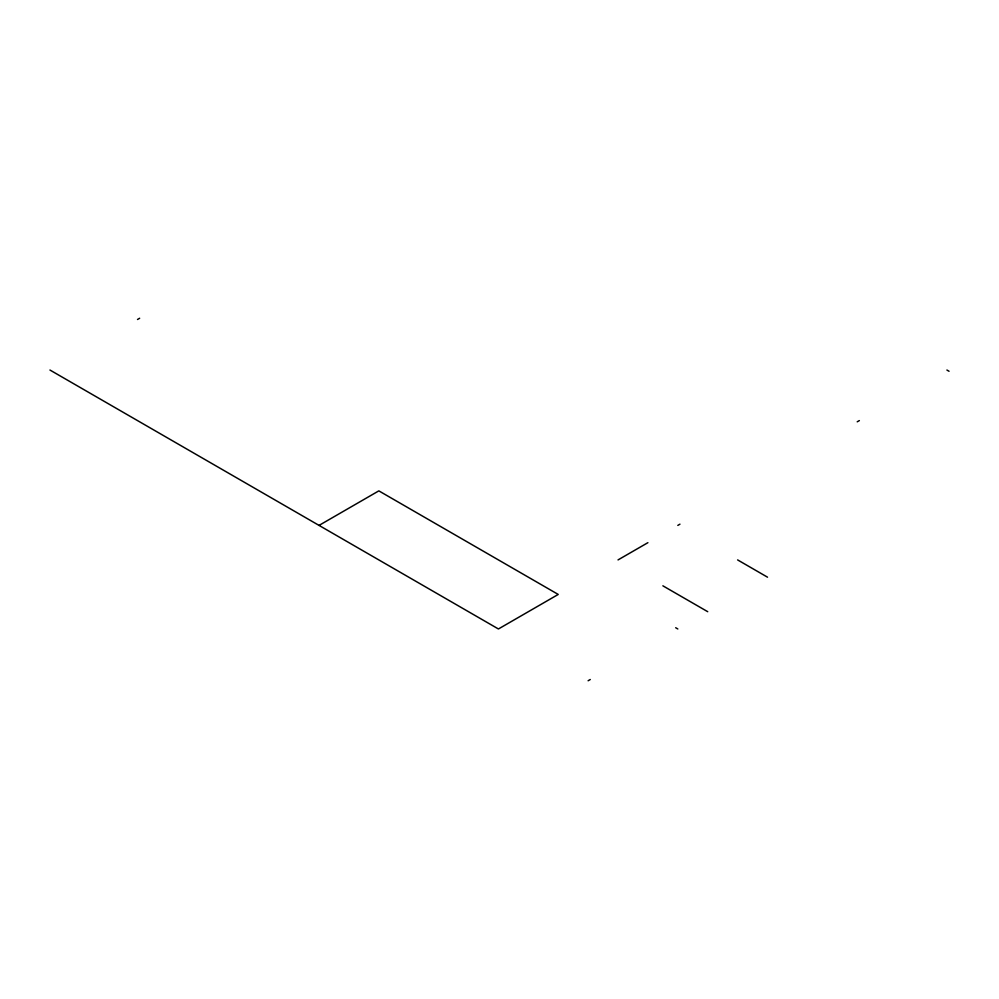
<?xml version="1.0" encoding="UTF-8"?>
<svg xmlns="http://www.w3.org/2000/svg" width="999" height="999" viewBox="0 0 999 999"><rect width="100%" height="100%" fill="white"/><g stroke="black" fill="none" stroke-linecap="round" stroke-linejoin="round"><path stroke-width="1.5" d="M137.512 319.48L139.648 318.244M319.043 525.399L378.833 490.871L558.229 594.442L498.426 628.97L49.95 370.03M618.031 559.915L647.889 542.682M677.821 525.399L679.957 524.163M857.217 421.815L859.352 420.591M588.124 680.756L590.259 679.52M946.915 370.03L949.05 371.266M737.624 559.915L767.519 577.185M662.874 585.814L707.729 611.7M675.686 627.734L677.821 628.97"/></g></svg>
